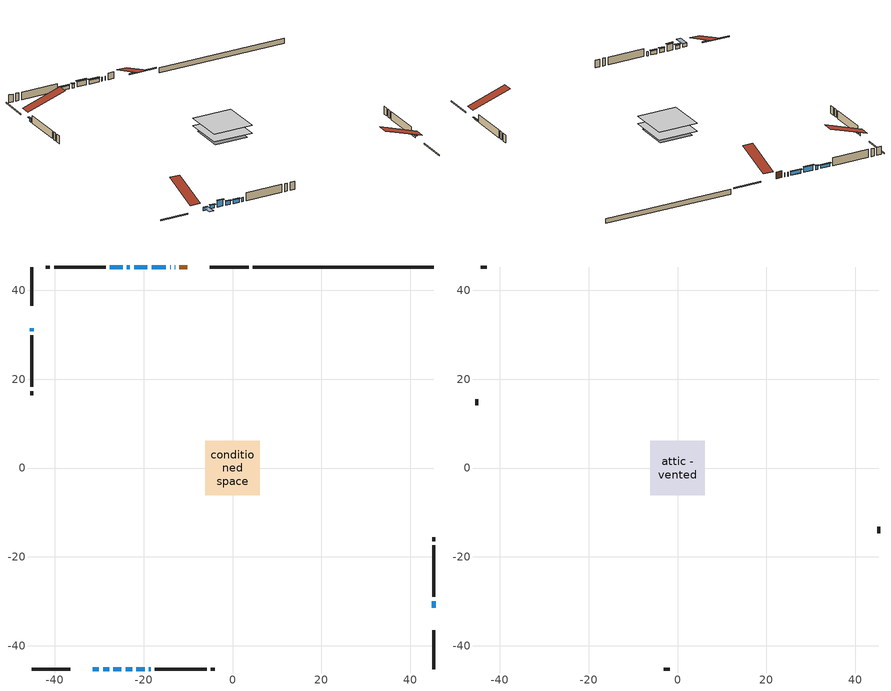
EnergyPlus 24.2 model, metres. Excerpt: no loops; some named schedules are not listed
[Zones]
conditioned space
 floor adiabatic (AdiabaticFloorConstruction): -6.18,-6.18 -6.18,6.18 6.18,6.18 6.18,-6.18 z0.3
 floor foundation (Slab1 construction): -5.16,-5.16 -5.16,5.16 5.16,5.16 5.16,-5.16 z-1.22
 floor foundation (Slab2 construction): -3.34,-3.34 -3.34,3.34 3.34,3.34 3.34,-3.34 z0
 wall outside (RimJoist1 construction): 3.65,45.22 -5.11,45.22 / -45.22,-45.22 -36.46,-45.22 / -45.22,45.22 -45.22,36.46 / 45.22,-45.22 45.22,-36.46 z0.3:0.6
 wall outside (AdiabaticWallConstruction 1): -10.15,45.22 -11.98,45.22 z0.3:2.33
 wall outside (AdiabaticWallConstruction): -12.91,45.22 -13,45.22 / -24.07,-45.22 -22.54,-45.22 / -13.93,45.22 -14.05,45.22 / -18.8,-45.22 -18.38,-45.22 z0.3:1.52; -31.43,-45.22 -30.05,-45.22 / -29.12,-45.22 -27.75,-45.22 / -21.61,-45.22 -19.73,-45.22 / -45.22,31.43 -45.22,30.76 / -14.97,45.22 -18.22,45.22 / -23.07,45.22 -23.74,45.22 z0.3:1.42; -26.82,-45.22 -24.99,-45.22 z0.3:2.33; 45.22,-31.43 45.22,-29.95 z0.3:0.76; -19.15,45.22 -22.15,45.22 z0.3:1.88; -24.67,45.22 -27.61,45.22 z0.3:1.32
 wall outside (Wall1 construction): -28.54,45.22 -40.14,45.22 / -17.45,-45.22 -5.85,-45.22 / -45.22,29.83 -45.22,18.23 / 45.22,-29.02 45.22,-17.42 z0.3:2.74
 wall outside (Wall2 construction): -41.07,45.22 -41.99,45.22 / -4.92,-45.22 -4,-45.22 / -45.22,17.3 -45.22,16.38 / 45.22,-16.49 45.22,-15.57 z0.3:2.74
 wall foundation (FoundationWall1 construction): 45.22,45.22 4.58,45.22 z-1.22:0.3
 window (WindowConstruction 11): -12.91,45.22 -13,45.22 z0.3:1.52
 window (WindowConstruction 5): -31.42,-45.22 -30.05,-45.22 z0.3:1.42
 window (WindowConstruction 6): -29.12,-45.22 -27.75,-45.22 z0.3:1.42
 window (WindowConstruction 7): -26.82,-45.22 -24.99,-45.22 z0.3:2.33
 window (WindowConstruction 8): -24.06,-45.22 -22.54,-45.22 z0.3:1.52
 window (WindowConstruction 9): -21.61,-45.22 -19.73,-45.22 z0.3:1.42
 window (WindowConstruction 10): -45.22,31.42 -45.22,30.76 z0.3:1.42
 window (WindowConstruction 12): -13.93,45.22 -14.04,45.22 z0.3:1.52
 window (WindowConstruction 13): -18.8,-45.22 -18.38,-45.22 z0.3:1.52
 window (WindowConstruction): 45.22,-31.42 45.22,-29.95 z0.3:0.76
 window (WindowConstruction 1): -14.97,45.22 -18.22,45.22 z0.3:1.42
 window (WindowConstruction 2): -19.15,45.22 -22.15,45.22 z0.3:1.88
 window (WindowConstruction 3): -23.08,45.22 -23.74,45.22 z0.3:1.42
 window (WindowConstruction 4): -24.67,45.22 -27.61,45.22 z0.3:1.31
 door (Door): -10.15,45.22 -11.98,45.22 z0.3:2.33
 ceiling adiabatic (AdiabaticFloorConstruction): 6.18,-6.18 6.18,6.18 -6.18,6.18 -6.18,-6.18 z0.3
attic - vented
 floor to conditioned space (Floor1 construction Reversed): -6.18,-6.18 -6.18,6.18 6.18,6.18 6.18,-6.18 z2.74
 wall outside (Wall3 construction): -42.92,45.22 -44.29,45.22 / -3.07,-45.22 -1.7,-45.22 / -45.22,15.45 -45.22,14.08 / 45.22,-14.64 45.22,-13.27 z0.3:2.74
 roof outside (Roof1 construction): -9.22,45.22,2.74 -9.22,33.17,6.75 -6.04,33.17,6.75 -6.04,45.22,2.74; -32.35,-45.22,2.74 -32.35,-33.17,6.75 -35.53,-33.17,6.75 -35.53,-45.22,2.74; -45.22,32.35,2.74 -33.17,32.35,6.75 -33.17,35.53,6.75 -45.22,35.53,2.74; 45.22,-32.35,2.74 33.17,-32.35,6.75 33.17,-35.53,6.75 45.22,-35.53,2.74
shading: -30.05,-45.22 -31.42,-45.22 -31.42,-48.88 -30.05,-48.88 z1.42; -27.55,-45.22 -29.32,-45.22 -29.32,-45.63 -27.55,-45.63 z1.62; -24.79,-45.22 -27.02,-45.22 -27.02,-45.63 -24.79,-45.63 z2.53; -22.34,-45.22 -24.27,-45.22 -24.27,-45.63 -22.34,-45.63 z1.72; -19.53,-45.22 -21.81,-45.22 -21.81,-45.63 -19.53,-45.63 z1.62; -45.22,30.56 -45.22,31.63 -45.63,31.63 -45.63,30.56 z1.62; 45.22,-29.75 45.22,-31.63 45.63,-31.63 45.63,-29.75 z0.96; -18.42,45.22 -14.77,45.22 -14.77,45.63 -18.42,45.63 z1.62; -22.35,45.22 -18.95,45.22 -18.95,45.63 -22.35,45.63 z2.08; -23.94,45.22 -22.88,45.22 -22.88,45.63 -23.94,45.63 z1.62; -27.81,45.22 -24.47,45.22 -24.47,45.63 -27.81,45.63 z1.52
[Building]
Building 1: Terrain=Suburbs
[Site:Location]
Edmonton Intl AP_AB: Latitude {deg}=53.31; Longitude {deg}=-113.58; Time Zone {hr}=-7; Elevation {m}=723; Keep Site Location Information=Yes
[Site:GroundTemperature:Shallow]
-1.56185, -3.61833, -3.78302, -2.80711, 1.11059, 5.01004, 8.39065, 10.5322, 10.7141, 8.97234, 5.67794, 1.89811
[Site:WaterMainsTemperature]
Calculation Method=Schedule; Temperature Schedule=mains temperature schedule
[Material] Roughness=Rough; Thermal Absorptance=0.9
Name | Thickness {m} | Conductivity {W/m-K} | Density {kg/m3} | Specific Heat {J/kg-K} | Solar Absorptance | Visible Absorptance
asphalt or fiberglass shingles | 0.00635 | 0.162714 | 1121.4 | 1465.45 | 0.4 | 0.4
ceiling loosefill ins | 0.0846667 | 0.0480833 | 16.02 | 1046.75 | 0.7 | 0.7
ceiling stud and cavity | 0.1397 | 0.0950146 | 65.682 | 1177.47 | 0.7 | 0.7
concrete 4.0 in. | 0.1016 | 1.803125 | 2242.8 | 837.4 | 0.7 | 0.7
concrete 8.0 in. | 0.2032 | 1.803125 | 2242.8 | 837.4 | 0.7 | 0.7
door material | 0.04445 | 0.053851 | 512.64 | 1214.23 | 0.7 | 0.7
floor covering | 0.0127 | 0.0433444 | 54.468 | 1339.84 | 0.6 | 0.6
floor rigid ins; wall rigid ins | 0.512978 | 0.029427 | 32.04 | 1214.23 | 0.7 | 0.7
floor stud and cavity | 0.1397 | 1.75129 | 37.0049 | 1207.88 | 0.7 | 0.7
furniture material conditioned space 1 | 0.1524 | 0.115458 | 640.8 | 1214.23 | 0.6 | 0.6
gypsum board | 0.0127 | 0.160291 | 801 | 837.4 | 0.6 | 0.6
osb sheathing 0.5 in. | 0.0127 | 0.115458 | 512.64 | 1214.23 | 0.7 | 0.7
osb sheathing 0.75 in. | 0.01905 | 0.115458 | 512.64 | 1214.23 | 0.7 | 0.7
osb sheathing 2.0 in. | 0.0508 | 0.115458 | 512.64 | 1214.23 | 0.7 | 0.7
rim joist stud and cavity | 0.0508 | 0.0296634 | 125.044 | 1163.47 | 0.6 | 0.6
wall stud and cavity | 0.1397 | 0.0931203 | 139.0536 | 1170.24 | 0.7 | 0.7
wall stud and cavity 1 | 0.1397 | 0.123388 | 139.0536 | 1170.24 | 0.7 | 0.7
wall stud and cavity 2 | 0.0889 | 6.1454 | 50.32683 | 1063.81 | 0.6 | 0.6
wall stud and cavity 3 | 0.0889 | 0.380278 | 52.3479 | 1209.89 | 0.7 | 0.7
wall stud and cavity 4 | 0.0889 | 0.391764 | 83.0341 | 1211.67 | 0.7 | 0.7
wood siding | 0.0254 | 0.102417 | 544.68 | 1172.36 | 0.4 | 0.4
wood siding 1 | 0.00254 | 0.102417 | 544.68 | 1172.36 | 0.4 | 0.4
wood siding 2; wood siding 3; wood siding 4 | 0.0254 | 0.102417 | 544.68 | 1172.36 | 0.7 | 0.7
[WindowMaterial:SimpleGlazingSystem]
Name | U-Factor {W/m2-K} | Solar Heat Gain Coefficient
WindowMaterial | 3.01842 | 0.49
WindowMaterial 1 | 2.963916 | 0.59
WindowMaterial 10 | 3.193875 | 0.34
WindowMaterial 11 | 3.30687 | 0.6
WindowMaterial 2 | 2.87931 | 0.7
WindowMaterial 3 | 3.01899 | 0.5
WindowMaterial 4 | 2.97584 | 0.57
WindowMaterial 5 | 2.97754 | 0.57
WindowMaterial 6 | 2.97584 | 0.59
WindowMaterial 7 | 2.91111 | 0.68
WindowMaterial 8 | 2.90827 | 0.68
WindowMaterial 9 | 3.276206 | 0.41
[Construction]
AdiabaticFloorConstruction: floor stud and cavity, floor rigid ins, osb sheathing 0.75 in., floor covering
AdiabaticWallConstruction: wood siding 3, wall rigid ins, wall stud and cavity 3, gypsum board
AdiabaticWallConstruction 1: wood siding 4, wall rigid ins, wall stud and cavity 3, gypsum board
Door: door material
Floor1 construction Reversed: gypsum board, ceiling stud and cavity, ceiling loosefill ins
FoundationWall1 construction: concrete 8.0 in.
furniture construction conditioned space 1: furniture material conditioned space 1
PartitionWallConstruction: gypsum board, wall stud and cavity 4, gypsum board
RimJoist1 construction: wood siding 2, osb sheathing 2.0 in., rim joist stud and cavity
Roof1 construction: asphalt or fiberglass shingles
Slab1 construction; Slab2 construction: concrete 4.0 in.
Wall1 construction: wood siding, osb sheathing 0.5 in., wall stud and cavity, gypsum board
Wall2 construction: wood siding, osb sheathing 0.5 in., wall stud and cavity 1, gypsum board
Wall3 construction: wood siding 1, wall stud and cavity 2
WindowConstruction: WindowMaterial
WindowConstruction 1: WindowMaterial 1
WindowConstruction 10; WindowConstruction 3: WindowMaterial 3
WindowConstruction 11: WindowMaterial 9
WindowConstruction 12: WindowMaterial 10
WindowConstruction 13: WindowMaterial 11
WindowConstruction 2: WindowMaterial 2
WindowConstruction 4: WindowMaterial 4
WindowConstruction 5; WindowConstruction 6: WindowMaterial 5
WindowConstruction 7: WindowMaterial 6
WindowConstruction 8: WindowMaterial 7
WindowConstruction 9: WindowMaterial 8
[Zone] Multiplier=1; Part of Total Floor Area=Yes
Name | Volume {m3}
attic - vented | 99.7536
conditioned space | 559.8
[Space]
Name | Zone | Volume {m3}
attic - vented 1 | attic - vented | 99.7536
conditioned space 1 | conditioned space | 559.8
[ZoneInfiltration:EffectiveLeakageArea]
infil attic - vented 1: Zone or Space=attic - vented 1; Schedule=Always On Discrete; Effective Air Leakage Area {cm2}=5322.09; Stack Coefficient=0.000448831; Wind Coefficient=1.4314e-05
[ZoneMixing]
whole house fan mix: Zone or Space=attic - vented; Schedule=Always On Continuous; Design Flow Rate Calculation Method=Flow/Zone; Design Flow Rate {m3/s}=0; Source Zone or Space=conditioned space
[SurfaceProperty:ExposedFoundationPerimeter] Exposed Perimeter Calculation Method=TotalExposedPerimeter
Name | Total Exposed Perimeter {m}
Slab1 | 40.642
Slab2 | 20.726
[InternalMass] Zone or ZoneList=conditioned space; Space or SpaceList=conditioned space 1
Name | Construction | Surface Area {m2}
furniture mass conditioned space 1 | furniture construction conditioned space 1 | 121.6
partition wall mass | PartitionWallConstruction | 304
[Lights]
interior lighting: Zone or ZoneList or Space or SpaceList=conditioned space 1; Schedule=interior lighting schedule; Design Level Calculation Method=LightingLevel; Lighting Level {W}=343.2; Return Air Fraction=0; Fraction Radiant=0.6; Fraction Visible=0.2; Fraction Replaceable=1
[People]
occupants: Zone or ZoneList or Space or SpaceList=conditioned space 1; Number of People Schedule=occupants schedule; Number of People Calculation Method=People; Number of People=3; Fraction Radiant=0.314171; Sensible Heat Fraction=0.56303; Activity Level Schedule=occupants activity schedule; Carbon Dioxide Generation Rate {m3/s-W}=0; Enable ASHRAE 55 Comfort Warnings=No; Mean Radiant Temperature Calculation Type=EnclosureAveraged
[ElectricEquipment] Zone or ZoneList or Space or SpaceList=conditioned space 1; Design Level Calculation Method=EquipmentLevel
Name | Schedule | Design Level {W} | Fraction Latent | Fraction Radiant | Fraction Lost
clothes dryer | clothes dryer schedule | 140.772 | 0.015 | 0.081 | 0.85
clothes washer | clothes washer schedule | 32.1985 | 0.03 | 0.162 | 0.7
cooking range | cooking range schedule | 215.147 | 0.08 | 0.432 | 0.2
dishwasher | dishwasher schedule | 66.8632 | 0.3 | 0.18 | 0.4
fridge | fridge schedule | 72.9452 | 0 | 0.6 | 0
mech vent bath fan 0 | mech vent bath fan 0 schedule | 50.2 | 0 | 0 | 1
mech vent bath fan 1 | mech vent bath fan 1 schedule | 50.2 | 0 | 0 | 1
mech vent house fan | mech vent house fan schedule | 0 | 0 | 0 | 1
mech vent house fan cfis | mech vent house fan cfis schedule | 0 | 0 | 0 | 0
mech vent range fan 0 | mech vent range fan 0 schedule | 57 | 0 | 0 | 1
misc plug loads | misc plug loads schedule | 494.7 | 0.045 | 0.513 | 0.1
whole house fan | Always On Discrete | 0 | 0 | 0 | 1
[OtherEquipment] Zone or ZoneList or Space or SpaceList=conditioned space 1; Design Level Calculation Method=EquipmentLevel
Name | Fuel Type | Schedule | Design Level {W} | Fraction Latent | Fraction Radiant | Fraction Lost
clothes dryer 1 | Electricity | clothes dryer schedule | 0 | 0.015 | 0.081 | 0.85
cooking range 1 | Electricity | cooking range schedule | 0 | 0.08 | 0.432 | 0.2
general water use latent | None | general water use schedule | 62.594 | 1 | 0 | 0
general water use sensible | None | general water use schedule | -61.6891 | 0 | 0.6 | 0
mech vent house fan latent load | None | Always On Discrete | 0 | 1 | 0 | 0
mech vent house fan sensible load | None | Always On Discrete | 0 | 0 | 0 | 0
water heater energy adjustment1 | NaturalGas | Always On Discrete | 0.01 | 0 | 0 | 1
[ZoneInfiltration:DesignFlowRate] Zone or ZoneList or Space or SpaceList=conditioned space 1; Schedule=Always On Discrete; Design Flow Rate Calculation Method=Flow/Zone; Design Flow Rate {m3/s}=0
infil flow; natural vent flow; whole house fan flow
[AvailabilityManager:Scheduled]
furnace airloop Availability Manager: Schedule=Always On Discrete
[Foundation:Kiva] Initial Indoor Air Temperature {C}=18; Wall Depth Below Slab {m}=0.2032
Name | Wall Height Above Grade {m}
Foundation Kiva 1 | 0.300015
Foundation Kiva 2 | 0.1016
[Foundation:Kiva:Settings]
Soil Conductivity {W/m-K}=0.849921; Soil Density {kg/m3}=1842.3; Soil Specific Heat {J/kg-K}=418.7; Ground Solar Absorptivity=0.9; Ground Thermal Absorptivity=0.9; Ground Surface Roughness {m}=0.03; Far-Field Width {m}=40; Deep-Ground Boundary Condition=ZeroFlux; Deep-Ground Depth {m}=40; Minimum Cell Dimension {m}=0.2; Maximum Cell Growth Coefficient=3; Simulation Timestep=Timestep
[Exterior:Lights]
exterior lighting: Schedule=exterior lighting schedule; Design Level {W}=75.6
[EnergyManagementSystem:GlobalVariable]
furnace_airloop_Fan_RTF
infil_program_Qfan
infil_program_Qinf
natural_vent_program_Qnv
natural_vent_program_Qwhf
[EnergyManagementSystem:Sensor]
Name | Output:Variable or Output:Meter Index Key | Output:Variable or Output:Meter
airflow_gain | infil flow | Infiltration Sensible Heat Gain Energy
airflow_gain_1 | natural vent flow | Infiltration Sensible Heat Gain Energy
airflow_gain_2 | whole house fan flow | Infiltration Sensible Heat Gain Energy
airflow_loss | infil flow | Infiltration Sensible Heat Loss Energy
airflow_loss_1 | natural vent flow | Infiltration Sensible Heat Loss Energy
airflow_loss_2 | whole house fan flow | Infiltration Sensible Heat Loss Energy
clg_load_cond |  | Cooling:EnergyTransfer:Zone:CONDITIONED SPACE
clg_sp_s; clg_sp_s_1 | cooling setpoint | Schedule Value
clothes_dryer_exhaust_0_sch_s | clothes dryer exhaust 0 schedule | Schedule Value
cool_season | cooling season schedule | Schedule Value
htg_load_cond |  | Heating:EnergyTransfer:Zone:CONDITIONED SPACE
htg_sp_s; htg_sp_s_1 | heating setpoint | Schedule Value
ig_ee_conv | clothes dryer | Electric Equipment Convective Heating Energy
ig_ee_conv_2 | cooking range | Electric Equipment Convective Heating Energy
ig_ee_conv_4 | fridge | Electric Equipment Convective Heating Energy
ig_ee_conv_5 | misc plug loads | Electric Equipment Convective Heating Energy
ig_ee_conv_6 | whole house fan | Electric Equipment Convective Heating Energy
ig_ee_rad | clothes dryer | Electric Equipment Radiant Heating Energy
ig_ee_rad_2 | cooking range | Electric Equipment Radiant Heating Energy
ig_ee_rad_4 | fridge | Electric Equipment Radiant Heating Energy
ig_ee_rad_5 | misc plug loads | Electric Equipment Radiant Heating Energy
ig_ee_rad_6 | whole house fan | Electric Equipment Radiant Heating Energy
ig_lgt_conv | interior lighting | Lights Convective Heating Energy
ig_lgt_rad | interior lighting | Lights Radiant Heating Energy
ig_lgt_vis | interior lighting | Lights Visible Radiation Heating Energy
ig_oe_conv | clothes dryer 1 | Other Equipment Convective Heating Energy
ig_oe_conv_1 | cooking range 1 | Other Equipment Convective Heating Energy
ig_oe_conv_2 | general water use latent | Other Equipment Convective Heating Energy
ig_oe_conv_3 | general water use sensible | Other Equipment Convective Heating Energy
ig_oe_conv_4 | water heater energy adjustment1 | Other Equipment Convective Heating Energy
ig_oe_rad | clothes dryer 1 | Other Equipment Radiant Heating Energy
ig_oe_rad_1 | cooking range 1 | Other Equipment Radiant Heating Energy
ig_oe_rad_2 | general water use latent | Other Equipment Radiant Heating Energy
ig_oe_rad_3 | general water use sensible | Other Equipment Radiant Heating Energy
ig_oe_rad_4 | water heater energy adjustment1 | Other Equipment Radiant Heating Energy
ig_ppl_conv | occupants | People Convective Heating Energy
ig_ppl_rad | occupants | People Radiant Heating Energy
im_conv | furniture mass conditioned space 1 | Surface Inside Face Convection Heat Gain Energy
im_conv_1 | partition wall mass | Surface Inside Face Convection Heat Gain Energy
im_ig | furniture mass conditioned space 1 | Surface Inside Face Internal Gains Radiation Heat Gain Energy
im_ig_1 | partition wall mass | Surface Inside Face Internal Gains Radiation Heat Gain Energy
im_lgt | furniture mass conditioned space 1 | Surface Inside Face Lights Radiation Heat Gain Energy
im_lgt_1 | partition wall mass | Surface Inside Face Lights Radiation Heat Gain Energy
im_sol | furniture mass conditioned space 1 | Surface Inside Face Solar Radiation Heat Gain Energy
im_sol_1 | partition wall mass | Surface Inside Face Solar Radiation Heat Gain Energy
im_surf | furniture mass conditioned space 1 | Surface Inside Face Net Surface Thermal Radiation Heat Gain Energy
im_surf_1 | partition wall mass | Surface Inside Face Net Surface Thermal Radiation Heat Gain Energy
mech_vent_bath_fan_0_sch_s | mech vent bath fan 0 schedule | Schedule Value
mech_vent_bath_fan_1_sch_s | mech vent bath fan 1 schedule | Schedule Value
mech_vent_range_fan_0_sch_s | mech vent range fan 0 schedule | Schedule Value
mv_conv | mech vent bath fan 0 | Electric Equipment Convective Heating Energy
mv_conv_1 | mech vent bath fan 1 | Electric Equipment Convective Heating Energy
mv_conv_2 | mech vent house fan | Electric Equipment Convective Heating Energy
mv_conv_3 | mech vent house fan cfis | Electric Equipment Convective Heating Energy
mv_conv_4 | mech vent range fan 0 | Electric Equipment Convective Heating Energy
mv_conv_5 | mech vent house fan latent load | Other Equipment Convective Heating Energy
mv_conv_6 | mech vent house fan sensible load | Other Equipment Convective Heating Energy
mv_rad | mech vent bath fan 0 | Electric Equipment Radiant Heating Energy
mv_rad_1 | mech vent bath fan 1 | Electric Equipment Radiant Heating Energy
mv_rad_2 | mech vent house fan | Electric Equipment Radiant Heating Energy
mv_rad_3 | mech vent house fan cfis | Electric Equipment Radiant Heating Energy
mv_rad_4 | mech vent range fan 0 | Electric Equipment Radiant Heating Energy
mv_rad_5 | mech vent house fan latent load | Other Equipment Radiant Heating Energy
mv_rad_6 | mech vent house fan sensible load | Other Equipment Radiant Heating Energy
natural_vent_s | natural vent schedule | Schedule Value
out_pb_s |  | Site Outdoor Air Barometric Pressure
out_wt_s |  | Site Outdoor Air Humidity Ratio
site_vw_s |  | Site Wind Speed
ss_back_out | Window1 | Surface Window Shortwave from Zone Back Out Window Heat Transfer Rate
ss_back_out_1 | Window11 | Surface Window Shortwave from Zone Back Out Window Heat Transfer Rate
ss_back_out_10 | Window5 | Surface Window Shortwave from Zone Back Out Window Heat Transfer Rate
ss_back_out_11 | Window7 | Surface Window Shortwave from Zone Back Out Window Heat Transfer Rate
ss_back_out_12 | Window8 | Surface Window Shortwave from Zone Back Out Window Heat Transfer Rate
ss_back_out_13 | Window9 | Surface Window Shortwave from Zone Back Out Window Heat Transfer Rate
ss_back_out_2 | Window12 | Surface Window Shortwave from Zone Back Out Window Heat Transfer Rate
ss_back_out_3 | Window13 | Surface Window Shortwave from Zone Back Out Window Heat Transfer Rate
ss_back_out_4 | Window14 | Surface Window Shortwave from Zone Back Out Window Heat Transfer Rate
ss_back_out_5 | Window15 | Surface Window Shortwave from Zone Back Out Window Heat Transfer Rate
ss_back_out_6 | Window16 | Surface Window Shortwave from Zone Back Out Window Heat Transfer Rate
ss_back_out_7 | Window2 | Surface Window Shortwave from Zone Back Out Window Heat Transfer Rate
ss_back_out_8 | Window3 | Surface Window Shortwave from Zone Back Out Window Heat Transfer Rate
ss_back_out_9 | Window4 | Surface Window Shortwave from Zone Back Out Window Heat Transfer Rate
ss_conv | Door1 | Surface Inside Face Convection Heat Gain Energy
ss_conv_1 | Window1 | Surface Inside Face Convection Heat Gain Energy
ss_conv_10 | Window4 | Surface Inside Face Convection Heat Gain Energy
ss_conv_11 | Window5 | Surface Inside Face Convection Heat Gain Energy
ss_conv_12 | Window7 | Surface Inside Face Convection Heat Gain Energy
ss_conv_13 | Window8 | Surface Inside Face Convection Heat Gain Energy
ss_conv_14 | Window9 | Surface Inside Face Convection Heat Gain Energy
ss_conv_2 | Window11 | Surface Inside Face Convection Heat Gain Energy
ss_conv_3 | Window12 | Surface Inside Face Convection Heat Gain Energy
ss_conv_4 | Window13 | Surface Inside Face Convection Heat Gain Energy
ss_conv_5 | Window14 | Surface Inside Face Convection Heat Gain Energy
ss_conv_6 | Window15 | Surface Inside Face Convection Heat Gain Energy
ss_conv_7 | Window16 | Surface Inside Face Convection Heat Gain Energy
ss_conv_8 | Window2 | Surface Inside Face Convection Heat Gain Energy
ss_conv_9 | Window3 | Surface Inside Face Convection Heat Gain Energy
ss_ig | Door1 | Surface Inside Face Internal Gains Radiation Heat Gain Energy
ss_ig_1 | Window1 | Surface Inside Face Internal Gains Radiation Heat Gain Energy
ss_ig_10 | Window4 | Surface Inside Face Internal Gains Radiation Heat Gain Energy
ss_ig_11 | Window5 | Surface Inside Face Internal Gains Radiation Heat Gain Energy
ss_ig_12 | Window7 | Surface Inside Face Internal Gains Radiation Heat Gain Energy
ss_ig_13 | Window8 | Surface Inside Face Internal Gains Radiation Heat Gain Energy
ss_ig_14 | Window9 | Surface Inside Face Internal Gains Radiation Heat Gain Energy
ss_ig_2 | Window11 | Surface Inside Face Internal Gains Radiation Heat Gain Energy
ss_ig_3 | Window12 | Surface Inside Face Internal Gains Radiation Heat Gain Energy
ss_ig_4 | Window13 | Surface Inside Face Internal Gains Radiation Heat Gain Energy
ss_ig_5 | Window14 | Surface Inside Face Internal Gains Radiation Heat Gain Energy
ss_ig_6 | Window15 | Surface Inside Face Internal Gains Radiation Heat Gain Energy
ss_ig_7 | Window16 | Surface Inside Face Internal Gains Radiation Heat Gain Energy
ss_ig_8 | Window2 | Surface Inside Face Internal Gains Radiation Heat Gain Energy
ss_ig_9 | Window3 | Surface Inside Face Internal Gains Radiation Heat Gain Energy
ss_lgt | Door1 | Surface Inside Face Lights Radiation Heat Gain Energy
ss_sol | Door1 | Surface Inside Face Solar Radiation Heat Gain Energy
ss_surf | Door1 | Surface Inside Face Net Surface Thermal Radiation Heat Gain Energy
ss_surf_1 | Window1 | Surface Inside Face Net Surface Thermal Radiation Heat Gain Energy
ss_surf_10 | Window4 | Surface Inside Face Net Surface Thermal Radiation Heat Gain Energy
ss_surf_11 | Window5 | Surface Inside Face Net Surface Thermal Radiation Heat Gain Energy
ss_surf_12 | Window7 | Surface Inside Face Net Surface Thermal Radiation Heat Gain Energy
ss_surf_13 | Window8 | Surface Inside Face Net Surface Thermal Radiation Heat Gain Energy
ss_surf_14 | Window9 | Surface Inside Face Net Surface Thermal Radiation Heat Gain Energy
ss_surf_2 | Window11 | Surface Inside Face Net Surface Thermal Radiation Heat Gain Energy
ss_surf_3 | Window12 | Surface Inside Face Net Surface Thermal Radiation Heat Gain Energy
ss_surf_4 | Window13 | Surface Inside Face Net Surface Thermal Radiation Heat Gain Energy
ss_surf_5 | Window14 | Surface Inside Face Net Surface Thermal Radiation Heat Gain Energy
ss_surf_6 | Window15 | Surface Inside Face Net Surface Thermal Radiation Heat Gain Energy
ss_surf_7 | Window16 | Surface Inside Face Net Surface Thermal Radiation Heat Gain Energy
ss_surf_8 | Window2 | Surface Inside Face Net Surface Thermal Radiation Heat Gain Energy
ss_surf_9 | Window3 | Surface Inside Face Net Surface Thermal Radiation Heat Gain Energy
ss_trans_in | Window1 | Surface Window Transmitted Solar Radiation Rate
ss_trans_in_1 | Window11 | Surface Window Transmitted Solar Radiation Rate
ss_trans_in_10 | Window5 | Surface Window Transmitted Solar Radiation Rate
ss_trans_in_11 | Window7 | Surface Window Transmitted Solar Radiation Rate
ss_trans_in_12 | Window8 | Surface Window Transmitted Solar Radiation Rate
ss_trans_in_13 | Window9 | Surface Window Transmitted Solar Radiation Rate
ss_trans_in_2 | Window12 | Surface Window Transmitted Solar Radiation Rate
ss_trans_in_3 | Window13 | Surface Window Transmitted Solar Radiation Rate
ss_trans_in_4 | Window14 | Surface Window Transmitted Solar Radiation Rate
ss_trans_in_5 | Window15 | Surface Window Transmitted Solar Radiation Rate
ss_trans_in_6 | Window16 | Surface Window Transmitted Solar Radiation Rate
ss_trans_in_7 | Window2 | Surface Window Transmitted Solar Radiation Rate
ss_trans_in_8 | Window3 | Surface Window Transmitted Solar Radiation Rate
ss_trans_in_9 | Window4 | Surface Window Transmitted Solar Radiation Rate
ss_trans_out | Window1 | Surface Inside Face Initial Transmitted Diffuse Transmitted Out Window Solar Radiation Rate
ss_trans_out_1 | Window11 | Surface Inside Face Initial Transmitted Diffuse Transmitted Out Window Solar Radiation Rate
ss_trans_out_10 | Window5 | Surface Inside Face Initial Transmitted Diffuse Transmitted Out Window Solar Radiation Rate
